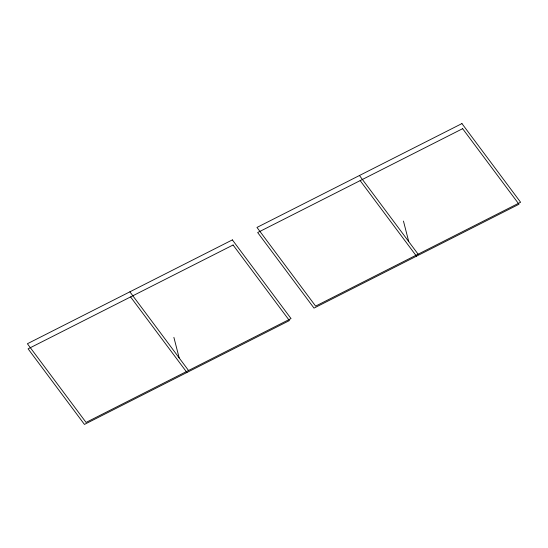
<?xml version="1.0" encoding="UTF-8"?>
<svg xmlns="http://www.w3.org/2000/svg" width="548" height="548" viewBox="0 0 548 548"><rect width="100%" height="100%" fill="white"/><g stroke="black" fill="none" stroke-linecap="round" stroke-linejoin="round"><path stroke-width="0.82" d="M359.454 175.511L418.117 254.19M360.152 180.607L416.494 256.183M129.883 291.817L188.546 370.503M130.582 296.92L186.93 372.489M403.458 221.077L408.746 241.62M173.887 337.383L179.175 357.933M232.373 239.894L27.4 343.747L86.063 422.426L291.029 318.573L232.373 239.894M461.937 123.581L256.971 227.434L315.627 306.113L520.6 202.267L461.937 123.581M233.071 244.997L28.099 348.843L84.44 424.419L289.413 320.566L233.071 244.997M462.635 128.684L257.67 232.537L314.011 308.106L518.983 204.253L462.635 128.684"/></g></svg>
